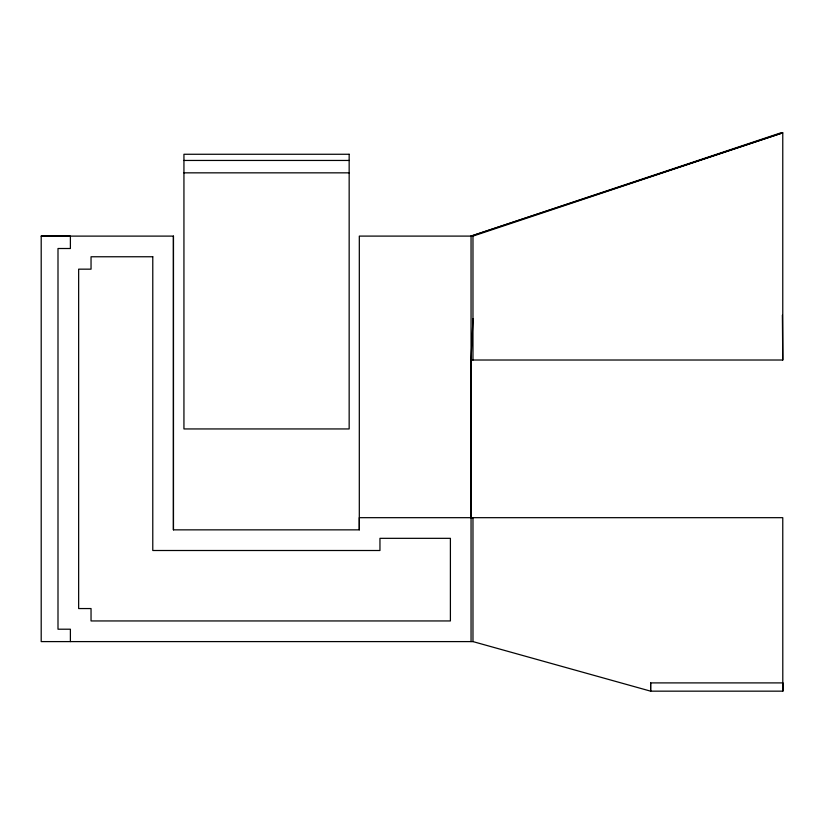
<?xml version="1.0" encoding="UTF-8"?>
<svg xmlns="http://www.w3.org/2000/svg" width="824" height="824" viewBox="0 0 824 824"><rect width="100%" height="100%" fill="white"/><g stroke="black" fill="none" stroke-linecap="round" stroke-linejoin="round"><path stroke-width="1.24" d="M173.431 529.853L173.431 236.107L41.2 236.117L41.2 641.597L472.976 641.597L650.62 691.161L782.8 691.161L782.769 517.678L359.305 517.678L359.305 529.853L173.431 529.853L173.431 236.107M359.305 529.853L359.316 236.097L472.976 236.097L782.769 132.839L782.769 360.016L471.05 360.016L471.05 517.688L472.976 517.678L472.976 641.597M650.661 682.9L650.62 691.161L650.62 682.9L782.8 682.9L782.8 691.161L782.769 682.9M471.06 360.016L472.976 318.713M471.05 236.097L780.843 132.839L782.769 132.839L471.05 236.097L471.05 641.597M183.937 160.453L349.16 160.453M183.937 172.844L349.16 172.844M41.2 236.117L70.39 236.117L70.39 248.508L57.999 248.508L57.999 629.206L70.39 629.206L70.39 641.597M782.388 315.098L782.769 360.016M472.976 236.097L472.976 360.016M349.16 154.263L183.937 154.263L183.937 428.943L349.16 428.943L349.16 154.263M152.78 256.758L91.042 256.769L91.042 269.16L78.651 269.16L78.651 608.555L91.042 608.555L91.042 620.946L450.398 620.946L450.398 538.329L379.957 538.329L379.957 550.504L152.78 550.504L152.78 256.758"/></g></svg>
